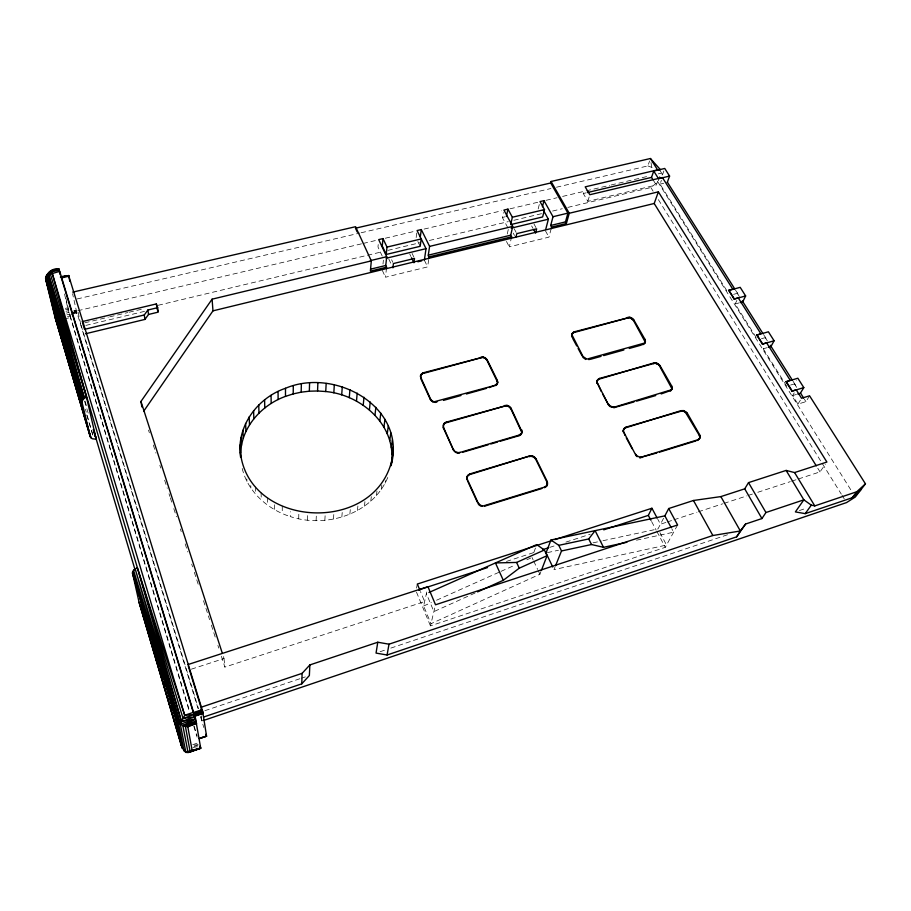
<?xml version="1.0" encoding="UTF-8"?>
<svg xmlns="http://www.w3.org/2000/svg" width="911" height="911" viewBox="0 0 911 911"><rect width="100%" height="100%" fill="white"/><g stroke="black" fill="none" stroke-linecap="round" stroke-linejoin="round"><path stroke-width="0.68" stroke-dasharray="4.55 3.42" d="M387.779 477.432C372.679 514.089 326.263 528.539 290.302 516.571L290.358 511.652M298.706 518.792L298.819 513.884M307.337 520.17L307.508 515.273M316.094 520.671L316.436 513.337M324.84 520.318L325.273 512.984M333.46 519.088L333.984 511.766M341.841 517.027L342.445 509.693M349.87 514.157L350.541 506.812M378.213 244.535L377.985 247.006L383.52 258.883M357.431 510.524L358.182 503.157M382.996 264.019L383.394 260.17M428.717 259.533L427.623 266.9L385.49 277.24L386.412 268.643M364.423 506.174L365.254 498.784M370.777 501.187L371.665 493.773M376.402 495.618L377.336 488.171M381.231 489.56L381.88 484.572M416.76 233.022L416.099 237.942L418.195 237.452M385.205 483.092L385.547 480.587M416.498 588.107L417.329 584.042M507.814 227.682L502.337 217.467L503.396 212.548M540.929 571.596L539.904 574.249L430.983 623.716L423.638 606.02L427.157 590.157M507.279 233.945L508.429 228.82M551.223 228.547L548.946 237.133L509.317 246.858L511.276 238.261M677.613 524.975L665.281 547.329L430.459 625.88L435.526 604.779M538.185 208.949L539.403 204.03M657.64 181.232L656.296 185.024L587.868 201.354L583.279 193.519L584.429 189.522M587.868 201.354L589.417 196.047M556.462 187.233L647.892 165.916L649.577 160.985M567.826 207.401L650.864 187.564L657.89 181.938L660.976 173.227L658.209 173.876M663.846 170.995L662.491 174.798L658.869 175.652M726.784 290.598L660.031 184.136L661.386 180.344M533.903 552.328L536.716 544.596M554.981 567.109L553.979 569.591L666.545 545.04L659.951 532.639M733.549 294.355L737.306 293.331L738.457 290.939M756.141 337.423L735.166 303.978L736.897 300.414M663.595 518.245L657.97 528.915L602.683 540.77M761.459 338.721L765.274 337.628L767.142 334.132M786.728 386.218L763.27 348.788L764.511 346.476M790.6 385.046L794.472 383.884L796.499 380.491M809.572 395.807L805.928 401.649L797.945 404.108L792.616 395.59L795.314 391.104M797.945 404.108L800.826 399.428M798.378 478.981L820.014 471.887L825.366 464.234M475.03 593.05L433.898 611.6L426.382 593.642M423.638 606.02L431.37 602.547M436.54 600.235L499.763 571.926M501.05 571.345L515.25 564.991M526.854 559.787L530.726 558.056M194.043 746.428L198.029 745.039M192.745 744.686L197.55 743.034M204.884 710.705L299.992 678.695M301.325 678.24L305.344 676.884M380.092 651.718L385.467 649.907M390.842 648.097L729.654 534.028M799.391 510.547L806.064 508.304M221.384 656.25L224.88 667.08L424.617 601.567L420.449 591.546M665.861 522.447L660.452 524.224L657.822 519.304M667.216 522.003L672.625 520.227M673.969 519.782L696.961 512.244M698.316 511.8L722.651 503.817M724.006 503.373L746.997 495.835M748.352 495.39L752.406 494.058M757.815 492.282L790.27 481.646M791.625 481.202L797.034 479.425M191.344 669.175L224.015 658.528L222.705 654.462M506.459 561.427L536.192 551.781M549.697 547.397L555.106 545.632M565.913 542.125L590.237 534.233M792.616 395.59L796.487 394.406M763.27 348.788L767.096 347.683M735.166 303.978L738.946 302.942M84.803 322.813L108.329 317.187M109.719 316.857L127.711 312.564M129.1 312.234L144.314 308.59M158.161 305.287L382.369 251.709M387.904 250.388L419.743 242.781M429.423 240.47L508.315 221.624M513.85 220.303L541.533 213.686M552.601 211.045L562.292 208.721M85.862 325.409L144.655 311.323M502.337 217.467L505.013 216.829M660.031 184.136L663.663 183.27M66.025 311.266L68.416 310.708L189.283 711.286M73.825 310.719L76.228 310.15L72.584 293.706M66.492 313.02L68.883 312.45M73.928 311.152L76.33 310.583L198.006 708.507M74.064 311.676L76.467 311.106M77.777 310.742L361.758 243.772M363.147 243.453L376.995 240.185M385.307 238.226L415.78 231.041M424.093 229.082L501.676 210.783M509.989 208.824L539.073 201.969M545.996 200.329L557.088 197.721M562.622 196.412L584.794 191.185M586.172 190.866L609.721 185.309M611.11 184.979L648.507 176.165M71.821 312.826L76.615 311.699M71.98 313.43L76.786 312.302M66.981 314.83L69.384 314.261M72.151 314.01L76.945 312.883M583.279 193.519L586.012 192.87M65.877 298.148L69.908 315.104L77.105 313.407M67.482 316.561L69.874 316.003M64.351 318.975L70.329 317.552M65.296 308.385L67.699 307.827L68.416 310.708M65.615 309.683L68.018 309.125M77.128 298.956L359.743 233.079M361.132 232.76L550.927 188.52M547.397 552.624L558.454 550.255M593.015 542.842L601.306 541.066M636.504 540.2L673.639 532.183L671.76 528.687M192.904 747.498L198.484 746.473M194.202 745.107L198.063 744.708M242.212 468.47C247.758 491.894 267.891 509.511 290.302 516.571M647.892 165.916L654.109 168.296M659.803 170.22L662.832 175.026M735.519 290.131L739.299 296.132M763.532 334.496L767.313 340.498M793.06 381.265L796.84 387.255M804.413 399.246L805.928 401.649M737.306 293.331L739.345 296.542M765.274 337.628L767.392 340.976M794.472 383.884L796.692 387.38M657.89 181.938L851.534 490.995M652.891 179.569L656.296 185.024M650.864 187.564L653.119 191.185M658.368 199.634L841.297 494.126M842.049 495.333L844.292 498.955M817.782 468.254L820.014 471.887M545.382 230.722L548.946 237.133M534.005 224.015L535.987 227.613M531.637 225.928L532.946 228.319M514.203 228.798L516.161 232.419M513.212 233.102L514.51 235.505M506.436 241.426L509.317 246.858M651.593 521.513L656.159 530.122M656.808 531.352L665.281 547.329M417.842 241.529L420.176 246.312M424.355 260.193L427.623 266.9M412.091 253.417L413.901 257.175M409.722 253.964L410.929 256.469M532.024 557.475L533.14 559.878M533.709 561.074L537.649 569.455M538.219 570.65L539.904 574.249M391.628 259.76L392.812 262.288M388.781 259.009L391.741 265.317M382.335 270.419L385.49 277.24M416.475 592.116L430.459 625.88M148.493 430.094L149.37 432.805M153.299 444.989L155.918 453.12M159.846 465.305L160.712 468.015M164.64 480.199L167.26 488.33M169.013 493.739L169.879 496.449M170.323 497.805L172.065 503.225M173.807 508.634L176.427 516.765M180.355 528.949L181.232 531.66M185.161 543.844L187.78 551.975M191.709 564.16L192.585 566.87M194.328 572.29L199.122 587.185M203.495 600.725L209.598 619.685M211.352 625.105L216.146 640M217.9 645.409L218.765 648.12M84.518 401.136L88.709 414.744M81.068 325.159L198.484 708.667M200.989 716.832L202.231 720.908L201.456 715.852M200.5 716.65L203.813 727.513M69.908 315.104L189.659 711.32M194.191 726.295L197.072 735.826M86.716 414.926L93.252 436.494L85.406 409.278M193.804 726.272L197.106 737.17M85.11 401.147L86.693 406.579M64.522 293.991L67.699 307.827M78.073 312.052L80.658 323.804M651.012 162.545L652.003 169.275M224.015 658.528L224.88 667.08M246.824 478.867L246.949 481.418M250.776 485.529L250.878 488.057M255.41 486.759L255.684 494.309M261.081 492.544L261.298 500.048M267.504 497.748L267.652 505.218M274.621 504.785L274.678 509.739M282.262 506.14L282.262 513.542"/><path stroke-width="1.37" d="M467.047 477.17L467.229 480.074L467.389 476.077L470.11 473.868L529.496 456.069L532.013 455.933L534.393 456.935L536.01 458.791L547.204 481.498L547.112 485.472L544.505 487.692L547.329 484.857M240.709 456.297C239.798 429.013 260.683 405.258 285.473 396.387L285.507 388.28C334.929 367.133 407.012 406.761 391.07 465.68M285.473 396.387L293.205 393.905L293.296 385.797M293.205 393.905L301.177 392.174L301.359 384.055M420.506 376.721L430.527 398.984L432.998 402.036L430.413 399.644L420.7 378.429L420.893 374.694L423.547 372.724L483.365 357.055L487.123 359.686L497.338 380.388L497.52 383.121L497.668 381.413M301.177 392.174L309.33 391.195L309.581 383.087M203.848 716.946L301.757 683.842L302.122 673.343L309.865 664.928L377.78 642.232L389.008 644.191L712.857 535.509L740.347 530.976L745.574 524.041L761.938 518.553L765.946 512.517L803.855 499.843L811.314 505.149L814.787 505.901L856.739 491.769L865.45 483.832L809.572 395.807L801.543 398.266L796.157 389.714L791.978 391.195L786.056 381.766L790.224 380.297L766.538 342.73L762.427 344.142L756.756 335.111L760.856 333.711L738.183 297.749L734.141 299.093L728.72 290.461L732.74 289.117L662.399 177.52L589.816 194.726L585.192 186.857L657.571 169.867L650.408 158.514L551.087 181.483L550.699 182.986L567.917 213.128L565.48 221.897L566.391 223.502L551.599 227.101L551.223 228.547M391.684 462.093L393.04 447.176M309.33 391.195L317.552 390.99L317.882 382.871M309.865 664.928L309.364 675.529L301.757 683.842M391.969 454.862C391.081 420.267 358.456 394.554 325.751 391.536L326.161 383.44M333.836 392.846L334.314 384.761M341.705 394.896L342.274 386.833M349.289 397.663L349.926 389.623M356.486 401.125L357.192 393.108M72.709 292.135L355.586 226.702L371.312 260.876L370.378 271.125L386.571 267.196L385.763 265.477L386.697 256.697L378.691 239.604L382.996 238.591L386.993 247.086L386.218 254.454L420.176 246.312L421.189 238.944L386.993 247.086M363.216 405.236L363.99 397.242M382.996 238.591L382.256 245.981L386.218 254.454M369.399 409.95L370.23 401.99M386.412 268.643L386.571 267.196M374.968 415.222L375.856 407.297M392.926 267.845L393.415 263.552L414.516 258.439L413.936 262.732L411.521 257.722M240.629 457.368C235.767 426.974 257.255 397.856 285.507 388.28M379.841 420.996L380.775 413.104M383.964 427.202L384.943 419.345M387.277 433.761L388.291 425.949M389.737 440.617L390.785 432.839M391.32 447.677L392.379 439.945M420.29 236.951L421.303 229.561L417.079 230.551L426.029 248.657L424.355 260.193M390.99 465.464L392.755 454.441M428.899 258.303L428.295 255.171L429.593 246.391L421.303 229.561M377.78 642.232L376.049 653.085L387.073 655.009L736.635 536.83L745.574 524.041M420.54 375.674L420.426 376.357L420.893 374.694M420.7 378.429L420.814 377.746M420.78 375.378L421.542 373.84M421.429 374.512L422.453 373.168M422.34 373.84L423.547 372.724M430.413 399.644L430.527 398.984M431.028 400.612L431.154 399.94M431.916 401.421L432.03 400.76M387.073 655.009L389.008 644.191M434.228 402.389L434.342 401.728L494.821 385.421L497.383 383.44L496.597 384.966L496.768 384.294M435.492 402.48L435.617 401.808M436.722 402.286L436.847 401.614M699.933 437.781L699.101 439.296L700.138 436.756L699.568 434.627L687.327 413.252L683.341 410.554L626.085 427.111L623.682 429.172L623.249 431.905L623.431 430.197L623.17 430.835M443.122 425.892L444.249 423.308L446.288 422.123L507.131 405.361L511.003 408.105L522.071 431.939L520.967 434.524L519.008 435.709L500.253 441.22M699.614 438.407L700.138 436.756M443.463 424.868L444.249 423.308M443.555 427.418L453.598 450.296L443.429 428.068L443.6 424.207M444.124 423.957L445.172 422.59M445.035 423.251L446.288 422.123M672.17 387.949L671.658 389.578L671.646 385.911L659.928 365.482L656.057 362.885L599.689 378.384L597.309 380.331L596.876 382.996L597.309 380.331M454.236 451.298L453.735 449.647M506.357 216.511L507.962 209.131L503.92 210.088L512.722 226.395L510.729 235.175L511.606 236.814L511.276 238.261M455.147 452.152L454.373 450.66M456.263 452.79L460.214 452.391L519.19 435.071L521.775 432.976L521.582 433.613M55.047 313.714L54.888 316.698L90.303 436.847L92.25 438.76L96.236 439.216L135.033 569.762M457.516 453.154L458.962 452.596M423.433 373.396L480.792 357.829L480.94 357.146M507.962 209.131L512.358 217.239L510.707 224.596L542.637 216.943L544.493 209.587L540.007 201.57L543.981 200.636L553.011 216.716L550.699 225.484L551.599 227.101M460.214 452.391L458.814 453.234M480.792 357.829L482.135 356.964M481.976 357.647L483.365 357.055M497.508 382.085L486.975 360.369L484.561 357.408M485.472 358.661L485.631 357.989M486.349 359.446L486.508 358.763M59.317 270.089L51.768 271.797L50.242 273.687L137.345 567.61L133.53 570.206L132.448 572.814L139.064 602.239L181.335 745.642L184.033 750.744L185.89 752.406L188.042 752.486L200.727 748.261L195.58 719.052L59.727 271.376C57.541 264.395 44.252 273.425 45.721 279.472L54.888 316.698L90.952 437.952L77.594 391.844M486.975 360.369L487.123 359.686M516.059 236.849L516.81 233.626L536.647 228.82L535.577 233.114L533.607 229.515M645.421 341.261L644.407 343.675L645.421 341.261L644.931 339.313L633.726 319.761L629.957 317.267L574.454 331.775L571.869 334.314L572.632 332.822M466.887 477.797L467.389 476.077M466.887 478.947L467.047 478.321M467.229 476.704L468.038 475.121M467.89 475.758L468.971 474.369M468.823 474.995L470.11 473.868M494.821 385.421L489.264 387.596M495.732 385.638L495.891 384.977M497.167 381.06L497.338 380.388M542.432 206.786L543.981 200.636M545.712 229.435L548.376 219.198L543.377 210.247M478.059 502.758L478.56 504.432L480.655 505.981L478.059 502.758L467.377 479.448M446.151 422.772L504.489 406.135L504.671 405.475M478.56 504.432L478.719 503.817M504.489 406.135L505.878 405.281M479.505 505.32L479.664 504.705M505.696 405.942L507.131 405.361M522.071 431.939L521.889 432.588L510.832 408.766L508.349 405.725M547.112 485.472L547.625 483.764M481.942 506.368L544.721 487.066M509.272 406.989L509.454 406.329M510.183 407.798L510.354 407.137M510.832 408.766L511.003 408.105M484.709 505.605L484.538 506.209L541.84 488.512M566.391 223.502L569.25 213.265L551.087 181.483M572.085 333.631L571.607 335.237L571.823 334.553L583.04 356.543L586.855 359.139L644.681 343.003M519.008 435.709L519.19 435.071M520.09 435.242L520.283 434.593M521.502 430.413L521.696 429.776M520.967 434.524L521.16 433.875M521.855 431.495L522.049 430.846M391.525 461.661C372.861 534.609 248.623 528.095 240.356 452.186M497.212 384.112L497.691 382.449M469.951 474.494L529.496 456.069M529.302 456.696L530.726 455.853M530.532 456.491L532.013 455.933M547.409 484.379L546.987 482.113L535.805 459.429L533.265 456.309M571.88 335.533L572.017 337.195L572.245 336.512M572.415 333.506L573.44 332.196M534.188 457.573L534.393 456.935M573.224 332.879L574.454 331.775M535.121 458.415L535.326 457.789M535.805 459.429L536.01 458.791M582.812 357.214L583.04 356.543M583.473 358.125L583.7 357.454M584.6 358.228L585.443 359.469L585.671 358.797M652.891 179.569L651.524 177.394L653.734 171.052L664.745 168.467L669.585 176.085L667.285 182.405M588.984 359.72L589.223 359.048M546.987 482.113L547.204 481.498M545.609 487.18L545.826 486.565M547.363 483.24L547.579 482.625M546.498 486.428L546.714 485.814M659.074 170.209L659.587 168.74L650.408 158.514M816.279 465.84L654.2 203.483L658.38 191.834L569.25 213.265M596.807 381.971L597.058 381.299M597.058 380.992L597.855 379.488M597.616 380.149L598.675 378.817M597.115 382.335L601.237 391.4M598.425 379.488L599.689 378.384M45.687 278.208L82.104 402.514L82.161 401.113L45.55 277.957L55.412 317.745L90.303 436.847L82.104 402.514L45.721 279.472C45.448 276.853 52.041 266.319 52.166 273.084L184.717 715.272L180.31 724.222L185.89 752.406L192.437 750.14M574.237 332.469L627.417 318.03L627.668 317.347M627.417 318.03L628.784 317.176M628.533 317.859L629.957 317.267M645.147 341.944L633.464 320.444L630.856 318.281L631.118 317.597M631.915 318.839L632.177 318.155M632.803 319.579L633.065 318.884M633.464 320.444L633.726 319.761M658.38 191.834L826.892 462.048L794.586 472.57L786.125 470.429L748.523 482.625L744.72 488.831L720.863 496.597L693.465 500.492L668.72 508.532L664.859 515.854L550.961 540.007L546.019 552.92L552.749 567.029M541.441 570.263L547.067 555.676L544.368 550.016L536.716 544.596L428.944 592.503M597.502 383.349L608.548 404.94L602.57 393.859M609.22 405.896L608.799 404.29M610.154 406.705L609.482 405.247M670.667 390.432L670.371 391.092L671.441 389.771L615.13 406.898L611.258 407.297M613.957 407.08L613.707 407.741L633.954 401.945M614.879 407.547L615.13 406.898M642.927 344.051L642.654 344.722L643.633 344.301M644.658 339.997L644.931 339.313M645.056 340.965L645.33 340.281M644.931 342.866L645.193 342.194M555.482 565.868L561.506 550.961L558.785 545.336L550.961 540.007M623.409 429.81L624.229 428.284M623.955 428.922L625.048 427.578M623.523 431.267L624.969 435.412M624.775 428.216L626.085 427.111M599.449 379.044L653.734 362.977M653.449 363.637L654.861 362.794M654.576 363.466L656.057 362.885M655.783 363.546L656.956 363.888L657.241 363.227M671.874 388.598L658.334 363.796M658.96 365.231L659.245 364.571M659.644 366.142L659.928 365.482M635.741 454.259L636.174 455.876L623.921 432.338M637.131 456.718L636.459 455.249M671.35 386.56L671.646 385.911M669.665 390.876L661.192 393.939M699.432 438.669L697.632 439.842L639.511 457.709L656.808 452.983M671.76 387.574L672.056 386.924M640.763 457.789L641.048 457.163M641.959 457.573L642.244 456.946M625.811 427.749L680.961 410.667M680.654 411.305L682.111 410.474M681.804 411.112L683.341 410.554M683.022 411.191L684.241 411.544L684.548 410.907M699.807 437.382L699.249 435.253L685.357 412.148L685.664 411.499M686.302 412.945L686.609 412.307M687.008 413.901L687.327 413.252M728.72 290.461L740.188 287.341L745.642 295.95L742.727 301.905L740.21 302.589M603.742 529.849L648.336 515.375L651.923 508.247L657.173 518.074M699.249 435.253L699.568 434.627M697.632 439.842L697.302 440.48L698.316 440.002M699.682 436.312L700.012 435.686M60.058 274.632L58.839 268.802M756.756 335.111L768.394 331.798L774.088 340.771L770.922 346.567L768.372 347.307M671.145 390.42L671.954 388.917M786.056 381.766L797.854 378.224L803.809 387.608L800.37 393.222L797.785 394.019M736.635 536.83L740.427 530.942M68.632 275.486C54.387 279.29 61.39 275.236 68.872 276.204L202.606 711.149L206.569 736.156L199.338 738.639L206.569 736.156M143.631 411.316L212.969 310.845L212.092 299.172L371.312 260.876M141.888 406.966L140.954 401.455L212.092 299.172M786.125 470.429L803.855 499.843L795.383 511.902L805.21 513.645L811.314 505.149M85.497 333.768L144.94 319.408L148.539 314.466L158.252 312.12L157.66 307.679L156.362 303.921L82.161 321.617M82.559 322.904L84.529 329.338L144.28 314.978L147.889 310.013L157.66 307.679M805.21 513.645L852.127 497.782L856.739 491.769M558.785 545.336L588.722 538.948L595.111 530.646L603.503 547.317L626.882 542.273M865.45 483.832L855.304 497.007L846.547 502.576L203.586 720.453M45.903 276.443L82.161 401.113L82.969 399.644L47.133 275.669L51.471 270.909L59.021 269.212M58.794 268.882L51.267 270.578L47.133 275.669L84.45 398.255L82.969 399.644L46.165 276.91M53.874 270.59L51.369 271.159L48.055 273.767L47.133 275.669L46.757 275.008M852.127 497.782L860.793 489.879M477.603 591.888L503.305 580.296L519.247 568.179L547.067 555.676M139.668 603.15L139.064 602.239L182.416 748.398L177.178 722.651L132.448 572.814L176.37 721.364L178.579 723.641L185.388 726.42L190.194 751.882L200.693 747.817M52.166 273.084L86.454 397.071L84.45 398.255L48.522 274.575L59.727 271.376M182.849 725.623L196.093 721.011L185.388 726.42L187.78 726.682L192.21 750.744L200.727 748.261L188.042 752.486L182.849 725.623L195.58 719.052L181.494 721.512L135.17 568.84L180.31 724.222L195.58 719.052M503.305 580.296L495.436 562.941L516.594 562.44L544.368 550.016M188.042 752.486L197.858 748.443M190.194 751.882L199.293 748.591M185.388 726.42L196.469 722.582L187.78 726.682L196.685 723.653M200.409 737.956L206.524 736.122M183.031 718.38L194.316 714.52L184.717 715.272L137.345 567.61L181.494 721.512L194.977 716.843L183.031 718.38L137.345 567.61M202.39 710.386L193.553 713.359L194.145 715.511L202.971 712.539M193.77 714.133L202.606 711.149M193.975 714.862L202.811 711.89M194.271 716.035L203.096 713.051M194.339 716.388L203.164 713.415M302.122 673.343L200.967 707.289L201.342 709.817M184.717 715.272L193.644 712.265M202.162 709.646L193.337 712.618L61.367 277.912L68.872 276.204M187.848 664.609L427.931 586.684L435.526 604.779L677.613 524.975L668.72 508.532M418.639 589.941L487.544 567.564M542.945 549.584L548.354 547.83M552.157 540.485L417.329 584.042L419.937 590.305M554.856 539.608L651.923 508.247M659.507 452.152L695.958 440.89M791.978 391.195L803.809 387.608M462.754 452.243L488.194 444.762M490.881 443.976L497.577 442.006M636.675 401.136L655.749 395.533M762.427 344.142L774.088 340.771M443.463 400.396L460.977 395.511M466.364 393.996L486.576 388.348M590.328 359.344L601.066 356.349M603.742 355.597L623.876 349.972M629.239 348.469L641.31 345.098M734.141 299.093L745.642 295.95M370.936 269.075L385.763 265.477M428.295 255.171L510.729 235.175M550.699 225.484L565.48 221.897M429.115 256.856L511.606 236.814M212.969 310.845L654.2 203.483M417.842 261.776L421.747 260.831M386.264 258.234L426.029 248.657M511.185 228.16L548.376 219.198M370.378 260.626L386.697 256.697M429.593 246.391L512.722 226.395M553.011 216.716L567.917 213.128M669.585 176.085L658.539 178.704L653.734 171.052M512.358 217.239L544.493 209.587M587.379 192.551L651.524 177.394M550.699 182.986L355.484 228.206L357.203 231.941M68.735 275.771L61.071 277.046M561.506 550.961L591.501 544.527L603.503 547.317M317.552 390.99L325.751 391.536M629.706 317.95L630.856 318.281M483.206 357.738L484.401 358.08M612.727 407.001L610.404 406.044M506.96 406.021L508.179 406.386M639.795 457.083L637.415 456.092M433.124 401.364L434.342 401.728M531.819 456.57L533.06 456.935M457.664 452.516L455.284 451.514M480.814 505.366L482.101 505.753M656.956 363.888L658.049 364.468M684.241 411.544L685.357 412.148M55.412 317.745L56.38 318.599M667.376 182.211L734.756 288.935M742.328 300.926L762.769 333.301M770.342 345.292L792.297 380.069M800.632 393.256L803.661 398.05M728.846 290.176L734.277 298.819M756.904 334.849L762.575 343.868M786.216 381.504L792.137 390.933M794.586 472.57L814.787 505.901M748.523 482.625L765.946 512.517M744.72 488.831L761.938 518.553M720.863 496.597L740.347 530.976M693.465 500.492L712.857 535.509M572.7 338.436L576.743 345.952M578.086 348.457L582.14 355.962M626.278 437.838L632.177 448.793M664.859 515.854L671.134 527.526M648.336 515.375L650.944 520.283M588.722 538.948L591.501 544.527M516.594 562.44L519.247 568.179M467.787 481.304L477.33 502.143M200.602 748.125L199.885 746.211M156.954 308.385L157.819 310.879M140.954 401.455L222.273 653.107M205.897 734.3L206.102 734.961M48.522 274.575L86.454 397.071L96.236 439.216L93.309 429.696M188.258 665.941L200.557 705.957M180.31 724.222L133.53 570.206L178.579 723.641L184.033 750.744M178.579 723.641L132.596 571.573L177.178 722.651M150.657 639.704L140.078 604.505L182.416 748.398M151.477 642.414L155.132 654.61M155.952 657.309L157.979 664.085M159.607 669.505L162.454 678.98M163.274 681.69L164.492 685.755M170.596 706.059L171.815 710.125M443.11 426.986L443.429 428.068M93.457 429.696L96.236 439.216L94.357 432.406M63.064 341.659L65.023 348.446M65.808 351.156L66.993 355.222M68.564 360.654L74.064 379.636M74.85 382.347L76.023 386.412M69.851 281.374L68.576 275.555M176.37 721.364L181.335 745.642M51.267 270.578L51.369 271.159M144.28 314.978L144.94 319.408M659.587 168.74L659.803 170.22M147.889 310.013L148.539 314.466M156.362 303.921L156.658 306.153M240.231 444.807L240.641 452.63M241.073 437.496L241.483 445.365M242.873 430.345L243.26 438.259M245.583 423.444L245.947 431.393M249.17 416.874L249.5 424.856M253.588 410.724L253.862 418.73M258.747 405.042L258.975 413.082M264.6 399.906L264.771 407.969M271.068 395.363L271.182 403.448M278.071 391.479L278.106 399.576"/></g></svg>
